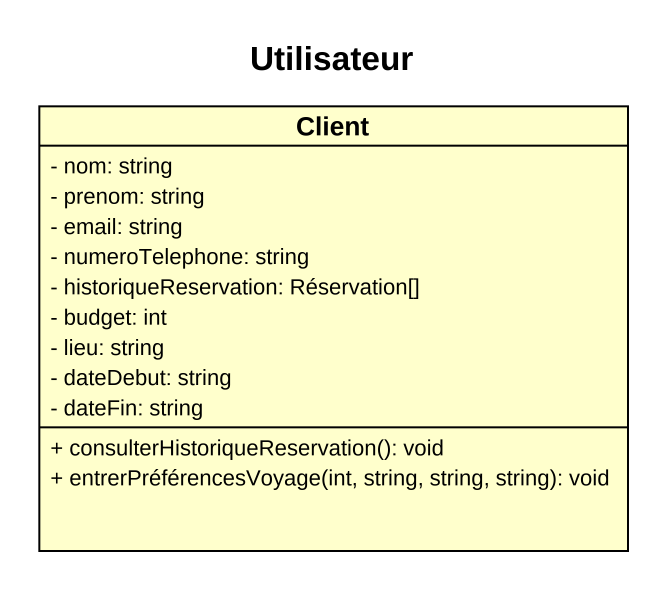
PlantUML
@startuml
title Utilisateur
hide circle
hide empty members
skinparam classAttributeIconSize 0
class Client {
  - nom: string
  - prenom: string
  - email: string
  - numeroTelephone: string
  - historiqueReservation: Réservation[]
  - budget: int
  - lieu: string
  - dateDebut: string
  - dateFin: string
  + consulterHistoriqueReservation(): void
  + entrerPréférencesVoyage(int, string, string, string): void
}
@enduml
